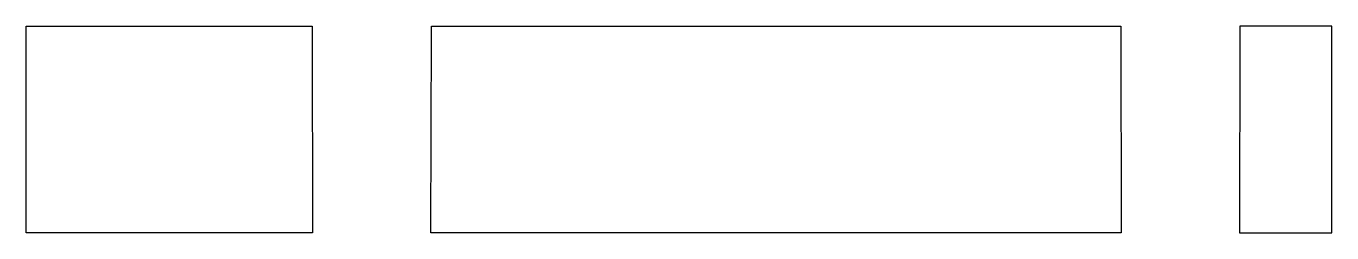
# Model space of a CAD drawing. Header units: metres. Extents: x -18.5 to 13.8, y -1.1 to 46.5.
# Drawn here: x -18.55 to 13.75, y -1.1 to 4 of the extents above.
import ezdxf

# ---------------------------------------------------------------- set-up
doc = ezdxf.new("R2010")
doc.units = ezdxf.units.M

msp = doc.modelspace()

# ---------------------------------------------------------------- linework, layer by layer
for p, q in [((-18.55, 3.81), (-18.55, 4)), ((-18.55, 4), (-12.403, 4)), ((-12.403, 4), (-11.489, 4)), ((-11.489, 4), (-11.474, 4)), ((-11.489, 4), (-11.489, 4)), ((-11.474, 4), (-11.474, 3.87)), ((-8.526, 3.87), (-8.526, 4)), ((-8.526, 4), (-8.31, 4)), ((-8.31, 4), (8.526, 4)), ((8.526, 4), (8.526, 3.87)), ((11.479, 4), (11.474, 4)), ((11.474, 4), (11.474, 3.87)), ((13.75, 4), (11.479, 4)), ((13.75, 2.061), (13.75, 4)), ((-18.55, 2.061), (-18.55, 3.81)), ((-11.474, 3.87), (-11.462, -1.1)), ((-8.538, -1.1), (-8.526, 3.87)), ((8.526, 3.87), (8.538, -1.1)), ((11.474, 3.87), (11.462, -1.1)), ((11.474, 3.87), (11.474, 3.87)), ((-18.55, -0.441), (-18.55, 2.061)), ((13.75, -1.1), (13.75, 2.061)), ((-18.55, -0.512), (-18.55, -0.441)), ((-18.55, -0.565), (-18.55, -0.512)), ((-18.55, -0.598), (-18.55, -0.565)), ((-18.55, -0.906), (-18.55, -0.598)), ((-18.55, -0.925), (-18.55, -0.906)), ((-18.55, -0.931), (-18.55, -0.925)), ((-18.55, -1.1), (-18.55, -0.931)), ((-17.748, -1.1), (-18.55, -1.1)), ((-12.452, -1.1), (-17.748, -1.1)), ((-11.848, -1.1), (-12.452, -1.1)), ((-11.462, -1.1), (-11.848, -1.1)), ((0.083, -1.1), (-8.538, -1.1)), ((8.538, -1.1), (0.083, -1.1)), ((8.538, -1.1), (8.538, -1.1)), ((11.462, -1.1), (11.609, -1.1)), ((11.609, -1.1), (11.788, -1.1)), ((11.788, -1.1), (13.75, -1.1))]:
    msp.add_line(p, q)

doc.saveas('drawing.dxf')
